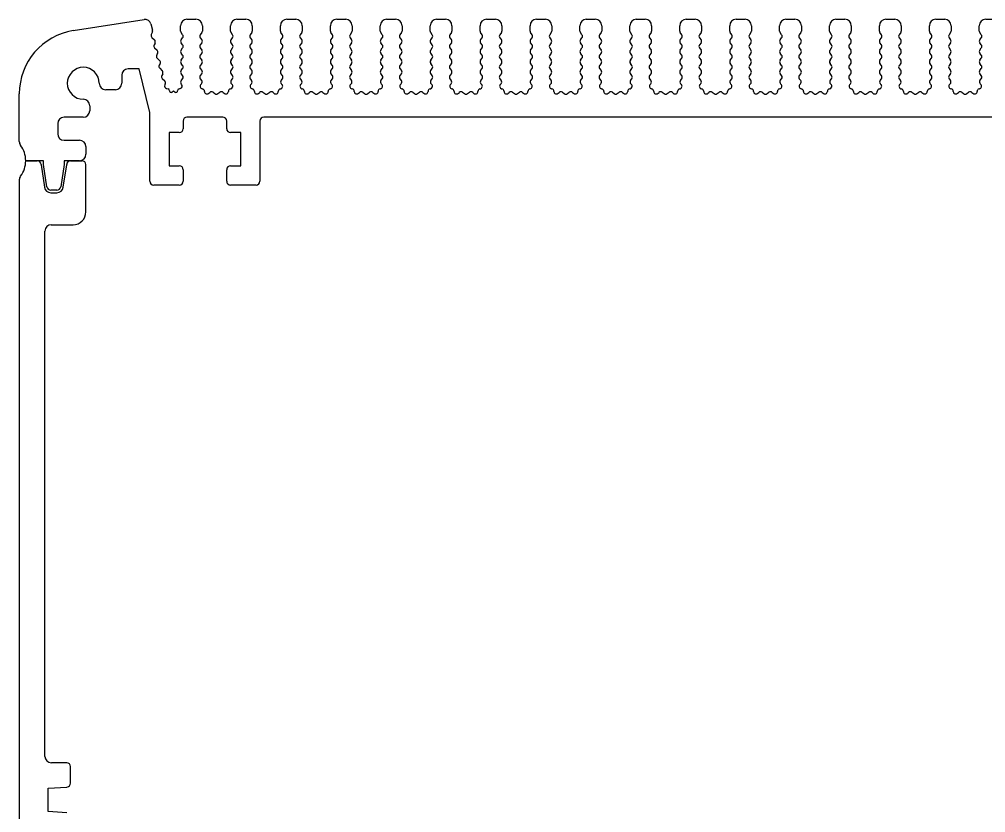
# Model space of a CAD drawing. Header units: inches. Extents: x 1053 to 1229, y 96 to 230.
# Drawn here: x 1065.4 to 1140.9, y 158.6 to 220.6 of the extents above; entities that cross this region are included whole.
import ezdxf

# ---------------------------------------------------------------- set-up
doc = ezdxf.new("R2010")
doc.units = ezdxf.units.IN
doc.header["$MEASUREMENT"] = 0
doc.layers.add('壳体层', color=7, linetype='Continuous', lineweight=30)

msp = doc.modelspace()

# ---------------------------------------------------------------- linework, layer by layer
at = {"layer": '壳体层', "lineweight": 25}
for p, q in [((1069.656, 219.723), (1075.18, 220.597)), ((1078.538, 220.604), (1079.238, 220.604)), ((1082.438, 220.604), (1083.138, 220.604)), ((1086.338, 220.604), (1087.038, 220.604)), ((1090.238, 220.604), (1090.938, 220.604)), ((1094.138, 220.604), (1094.838, 220.604)), ((1098.038, 220.604), (1098.738, 220.604)), ((1101.938, 220.604), (1102.638, 220.604)), ((1105.838, 220.604), (1106.538, 220.604)), ((1109.738, 220.604), (1110.438, 220.604)), ((1113.638, 220.604), (1114.338, 220.604)), ((1117.538, 220.604), (1118.238, 220.604)), ((1121.438, 220.604), (1122.138, 220.604)), ((1125.338, 220.604), (1126.038, 220.604)), ((1129.238, 220.604), (1129.938, 220.604)), ((1133.138, 220.604), (1133.838, 220.604)), ((1137.038, 220.604), (1137.738, 220.604)), ((1140.938, 220.604), (1141.638, 220.604)), ((1075.721, 220.24), (1075.844, 219.746)), ((1078.038, 219.684), (1078.038, 220.104)), ((1079.738, 220.104), (1079.738, 219.684)), ((1081.938, 219.684), (1081.938, 220.104)), ((1083.638, 220.104), (1083.638, 219.684)), ((1085.838, 219.684), (1085.838, 220.104)), ((1087.538, 220.104), (1087.538, 219.684)), ((1089.738, 219.684), (1089.738, 220.104)), ((1091.438, 220.104), (1091.438, 219.684)), ((1093.638, 219.684), (1093.638, 220.104)), ((1095.338, 220.104), (1095.338, 219.684)), ((1097.538, 219.684), (1097.538, 220.104)), ((1099.238, 220.104), (1099.238, 219.684)), ((1101.438, 219.684), (1101.438, 220.104)), ((1103.138, 220.104), (1103.138, 219.684)), ((1105.338, 219.684), (1105.338, 220.104)), ((1107.038, 220.104), (1107.038, 219.684)), ((1109.238, 219.684), (1109.238, 220.104)), ((1110.938, 220.104), (1110.938, 219.684)), ((1113.138, 219.684), (1113.138, 220.104)), ((1114.838, 220.104), (1114.838, 219.684)), ((1117.038, 219.684), (1117.038, 220.104)), ((1118.738, 220.104), (1118.738, 219.684)), ((1120.938, 219.684), (1120.938, 220.104)), ((1122.638, 220.104), (1122.638, 219.684)), ((1124.838, 219.684), (1124.838, 220.104)), ((1126.538, 220.104), (1126.538, 219.684)), ((1128.738, 219.684), (1128.738, 220.104)), ((1130.438, 220.104), (1130.438, 219.684)), ((1132.638, 219.684), (1132.638, 220.104)), ((1134.338, 220.104), (1134.338, 219.684)), ((1136.538, 219.684), (1136.538, 220.104)), ((1138.238, 220.104), (1138.238, 219.684)), ((1140.438, 219.684), (1140.438, 220.104)), ((1075.836, 219.624), (1075.75, 219.407)), ((1075.796, 219.191), (1076.004, 218.988)), ((1078.198, 219.404), (1078.078, 219.564)), ((1078.078, 219.004), (1078.198, 219.164)), ((1079.698, 219.564), (1079.578, 219.404)), ((1079.578, 219.164), (1079.698, 219.004)), ((1082.098, 219.404), (1081.978, 219.564)), ((1081.978, 219.004), (1082.098, 219.164)), ((1083.598, 219.564), (1083.478, 219.404)), ((1083.478, 219.164), (1083.598, 219.004)), ((1085.998, 219.404), (1085.878, 219.564)), ((1085.878, 219.004), (1085.998, 219.164)), ((1087.498, 219.564), (1087.378, 219.404)), ((1087.378, 219.164), (1087.498, 219.004)), ((1089.898, 219.404), (1089.778, 219.564)), ((1089.778, 219.004), (1089.898, 219.164)), ((1091.398, 219.564), (1091.278, 219.404)), ((1091.278, 219.164), (1091.398, 219.004)), ((1093.798, 219.404), (1093.678, 219.564)), ((1093.678, 219.004), (1093.798, 219.164)), ((1095.298, 219.564), (1095.178, 219.404)), ((1095.178, 219.164), (1095.298, 219.004)), ((1097.698, 219.404), (1097.578, 219.564)), ((1097.578, 219.004), (1097.698, 219.164)), ((1099.198, 219.564), (1099.078, 219.404)), ((1099.078, 219.164), (1099.198, 219.004)), ((1101.598, 219.404), (1101.478, 219.564)), ((1101.478, 219.004), (1101.598, 219.164)), ((1103.098, 219.564), (1102.978, 219.404)), ((1102.978, 219.164), (1103.098, 219.004)), ((1105.498, 219.404), (1105.378, 219.564)), ((1105.378, 219.004), (1105.498, 219.164)), ((1106.998, 219.564), (1106.878, 219.404)), ((1106.878, 219.164), (1106.998, 219.004)), ((1109.398, 219.404), (1109.278, 219.564)), ((1109.278, 219.004), (1109.398, 219.164)), ((1110.898, 219.564), (1110.778, 219.404)), ((1110.778, 219.164), (1110.898, 219.004)), ((1113.298, 219.404), (1113.178, 219.564)), ((1113.178, 219.004), (1113.298, 219.164)), ((1114.798, 219.564), (1114.678, 219.404)), ((1114.678, 219.164), (1114.798, 219.004)), ((1117.198, 219.404), (1117.078, 219.564)), ((1117.078, 219.004), (1117.198, 219.164)), ((1118.698, 219.564), (1118.578, 219.404)), ((1118.578, 219.164), (1118.698, 219.004)), ((1121.098, 219.404), (1120.978, 219.564)), ((1120.978, 219.004), (1121.098, 219.164)), ((1122.598, 219.564), (1122.478, 219.404)), ((1122.478, 219.164), (1122.598, 219.004)), ((1124.998, 219.404), (1124.878, 219.564)), ((1124.878, 219.004), (1124.998, 219.164)), ((1126.498, 219.564), (1126.378, 219.404)), ((1126.378, 219.164), (1126.498, 219.004)), ((1128.898, 219.404), (1128.778, 219.564)), ((1128.778, 219.004), (1128.898, 219.164)), ((1130.398, 219.564), (1130.278, 219.404)), ((1130.278, 219.164), (1130.398, 219.004)), ((1132.798, 219.404), (1132.678, 219.564)), ((1132.678, 219.004), (1132.798, 219.164)), ((1134.298, 219.564), (1134.178, 219.404)), ((1134.178, 219.164), (1134.298, 219.004)), ((1136.698, 219.404), (1136.578, 219.564)), ((1136.578, 219.004), (1136.698, 219.164)), ((1138.198, 219.564), (1138.078, 219.404)), ((1138.078, 219.164), (1138.198, 219.004)), ((1140.598, 219.404), (1140.478, 219.564)), ((1140.478, 219.004), (1140.598, 219.164)), ((1076.041, 218.752), (1075.97, 218.616)), ((1076.007, 218.38), (1076.203, 218.188)), ((1078.198, 218.604), (1078.078, 218.764)), ((1078.078, 218.204), (1078.198, 218.364)), ((1079.698, 218.764), (1079.578, 218.604)), ((1079.578, 218.364), (1079.698, 218.204)), ((1082.098, 218.604), (1081.978, 218.764)), ((1081.978, 218.204), (1082.098, 218.364)), ((1083.598, 218.764), (1083.478, 218.604)), ((1083.478, 218.364), (1083.598, 218.204)), ((1085.998, 218.604), (1085.878, 218.764)), ((1085.878, 218.204), (1085.998, 218.364)), ((1087.498, 218.764), (1087.378, 218.604)), ((1087.378, 218.364), (1087.498, 218.204)), ((1089.898, 218.604), (1089.778, 218.764)), ((1089.778, 218.204), (1089.898, 218.364)), ((1091.398, 218.764), (1091.278, 218.604)), ((1091.278, 218.364), (1091.398, 218.204)), ((1093.798, 218.604), (1093.678, 218.764)), ((1093.678, 218.204), (1093.798, 218.364)), ((1095.298, 218.764), (1095.178, 218.604)), ((1095.178, 218.364), (1095.298, 218.204)), ((1097.698, 218.604), (1097.578, 218.764)), ((1097.578, 218.204), (1097.698, 218.364)), ((1099.198, 218.764), (1099.078, 218.604)), ((1099.078, 218.364), (1099.198, 218.204)), ((1101.598, 218.604), (1101.478, 218.764)), ((1101.478, 218.204), (1101.598, 218.364)), ((1103.098, 218.764), (1102.978, 218.604)), ((1102.978, 218.364), (1103.098, 218.204)), ((1105.498, 218.604), (1105.378, 218.764)), ((1105.378, 218.204), (1105.498, 218.364)), ((1106.998, 218.764), (1106.878, 218.604)), ((1106.878, 218.364), (1106.998, 218.204)), ((1109.398, 218.604), (1109.278, 218.764)), ((1109.278, 218.204), (1109.398, 218.364)), ((1110.898, 218.764), (1110.778, 218.604)), ((1110.778, 218.364), (1110.898, 218.204)), ((1113.298, 218.604), (1113.178, 218.764)), ((1113.178, 218.204), (1113.298, 218.364)), ((1114.798, 218.764), (1114.678, 218.604)), ((1114.678, 218.364), (1114.798, 218.204)), ((1117.198, 218.604), (1117.078, 218.764)), ((1117.078, 218.204), (1117.198, 218.364)), ((1118.698, 218.764), (1118.578, 218.604)), ((1118.578, 218.364), (1118.698, 218.204)), ((1121.098, 218.604), (1120.978, 218.764)), ((1120.978, 218.204), (1121.098, 218.364)), ((1122.598, 218.764), (1122.478, 218.604)), ((1122.478, 218.364), (1122.598, 218.204)), ((1124.998, 218.604), (1124.878, 218.764)), ((1124.878, 218.204), (1124.998, 218.364)), ((1126.498, 218.764), (1126.378, 218.604)), ((1126.378, 218.364), (1126.498, 218.204)), ((1128.898, 218.604), (1128.778, 218.764)), ((1128.778, 218.204), (1128.898, 218.364)), ((1130.398, 218.764), (1130.278, 218.604)), ((1130.278, 218.364), (1130.398, 218.204)), ((1132.798, 218.604), (1132.678, 218.764)), ((1132.678, 218.204), (1132.798, 218.364)), ((1134.298, 218.764), (1134.178, 218.604)), ((1134.178, 218.364), (1134.298, 218.204)), ((1136.698, 218.604), (1136.578, 218.764)), ((1136.578, 218.204), (1136.698, 218.364)), ((1138.198, 218.764), (1138.078, 218.604)), ((1138.078, 218.364), (1138.198, 218.204)), ((1140.598, 218.604), (1140.478, 218.764)), ((1140.478, 218.204), (1140.598, 218.364)), ((1076.241, 217.952), (1076.169, 217.816)), ((1076.206, 217.58), (1076.403, 217.388)), ((1078.198, 217.804), (1078.078, 217.964)), ((1078.078, 217.404), (1078.198, 217.564)), ((1079.698, 217.964), (1079.578, 217.804)), ((1079.578, 217.564), (1079.698, 217.404)), ((1082.098, 217.804), (1081.978, 217.964)), ((1081.978, 217.404), (1082.098, 217.564)), ((1083.598, 217.964), (1083.478, 217.804)), ((1083.478, 217.564), (1083.598, 217.404)), ((1085.998, 217.804), (1085.878, 217.964)), ((1085.878, 217.404), (1085.998, 217.564)), ((1087.498, 217.964), (1087.378, 217.804)), ((1087.378, 217.564), (1087.498, 217.404)), ((1089.898, 217.804), (1089.778, 217.964)), ((1089.778, 217.404), (1089.898, 217.564)), ((1091.398, 217.964), (1091.278, 217.804)), ((1091.278, 217.564), (1091.398, 217.404)), ((1093.798, 217.804), (1093.678, 217.964)), ((1093.678, 217.404), (1093.798, 217.564)), ((1095.298, 217.964), (1095.178, 217.804)), ((1095.178, 217.564), (1095.298, 217.404)), ((1097.698, 217.804), (1097.578, 217.964)), ((1097.578, 217.404), (1097.698, 217.564)), ((1099.198, 217.964), (1099.078, 217.804)), ((1099.078, 217.564), (1099.198, 217.404)), ((1101.598, 217.804), (1101.478, 217.964)), ((1101.478, 217.404), (1101.598, 217.564)), ((1103.098, 217.964), (1102.978, 217.804)), ((1102.978, 217.564), (1103.098, 217.404)), ((1105.498, 217.804), (1105.378, 217.964)), ((1105.378, 217.404), (1105.498, 217.564)), ((1106.998, 217.964), (1106.878, 217.804)), ((1106.878, 217.564), (1106.998, 217.404)), ((1109.398, 217.804), (1109.278, 217.964)), ((1109.278, 217.404), (1109.398, 217.564)), ((1110.898, 217.964), (1110.778, 217.804)), ((1110.778, 217.564), (1110.898, 217.404)), ((1113.298, 217.804), (1113.178, 217.964)), ((1113.178, 217.404), (1113.298, 217.564)), ((1114.798, 217.964), (1114.678, 217.804)), ((1114.678, 217.564), (1114.798, 217.404)), ((1117.198, 217.804), (1117.078, 217.964)), ((1117.078, 217.404), (1117.198, 217.564)), ((1118.698, 217.964), (1118.578, 217.804)), ((1118.578, 217.564), (1118.698, 217.404)), ((1121.098, 217.804), (1120.978, 217.964)), ((1120.978, 217.404), (1121.098, 217.564)), ((1122.598, 217.964), (1122.478, 217.804)), ((1122.478, 217.564), (1122.598, 217.404)), ((1124.998, 217.804), (1124.878, 217.964)), ((1124.878, 217.404), (1124.998, 217.564)), ((1126.498, 217.964), (1126.378, 217.804)), ((1126.378, 217.564), (1126.498, 217.404)), ((1128.898, 217.804), (1128.778, 217.964)), ((1128.778, 217.404), (1128.898, 217.564)), ((1130.398, 217.964), (1130.278, 217.804)), ((1130.278, 217.564), (1130.398, 217.404)), ((1132.798, 217.804), (1132.678, 217.964)), ((1132.678, 217.404), (1132.798, 217.564)), ((1134.298, 217.964), (1134.178, 217.804)), ((1134.178, 217.564), (1134.298, 217.404)), ((1136.698, 217.804), (1136.578, 217.964)), ((1136.578, 217.404), (1136.698, 217.564)), ((1138.198, 217.964), (1138.078, 217.804)), ((1138.078, 217.564), (1138.198, 217.404)), ((1140.598, 217.804), (1140.478, 217.964)), ((1140.478, 217.404), (1140.598, 217.564)), ((1074.791, 216.729), (1073.941, 216.729)), ((1075.638, 213.329), (1074.791, 216.729)), ((1076.44, 217.152), (1076.369, 217.016)), ((1076.406, 216.78), (1076.602, 216.588)), ((1078.198, 217.004), (1078.078, 217.164)), ((1078.078, 216.604), (1078.198, 216.764)), ((1079.698, 217.164), (1079.578, 217.004)), ((1079.578, 216.764), (1079.698, 216.604)), ((1082.098, 217.004), (1081.978, 217.164)), ((1081.978, 216.604), (1082.098, 216.764)), ((1083.598, 217.164), (1083.478, 217.004)), ((1083.478, 216.764), (1083.598, 216.604)), ((1085.998, 217.004), (1085.878, 217.164)), ((1085.878, 216.604), (1085.998, 216.764)), ((1087.498, 217.164), (1087.378, 217.004)), ((1087.378, 216.764), (1087.498, 216.604)), ((1089.898, 217.004), (1089.778, 217.164)), ((1089.778, 216.604), (1089.898, 216.764)), ((1091.398, 217.164), (1091.278, 217.004)), ((1091.278, 216.764), (1091.398, 216.604)), ((1093.798, 217.004), (1093.678, 217.164)), ((1093.678, 216.604), (1093.798, 216.764)), ((1095.298, 217.164), (1095.178, 217.004)), ((1095.178, 216.764), (1095.298, 216.604)), ((1097.698, 217.004), (1097.578, 217.164)), ((1097.578, 216.604), (1097.698, 216.764)), ((1099.198, 217.164), (1099.078, 217.004)), ((1099.078, 216.764), (1099.198, 216.604)), ((1101.598, 217.004), (1101.478, 217.164)), ((1101.478, 216.604), (1101.598, 216.764)), ((1103.098, 217.164), (1102.978, 217.004)), ((1102.978, 216.764), (1103.098, 216.604)), ((1105.498, 217.004), (1105.378, 217.164)), ((1105.378, 216.604), (1105.498, 216.764)), ((1106.998, 217.164), (1106.878, 217.004)), ((1106.878, 216.764), (1106.998, 216.604)), ((1109.398, 217.004), (1109.278, 217.164)), ((1109.278, 216.604), (1109.398, 216.764)), ((1110.898, 217.164), (1110.778, 217.004)), ((1110.778, 216.764), (1110.898, 216.604)), ((1113.298, 217.004), (1113.178, 217.164)), ((1113.178, 216.604), (1113.298, 216.764)), ((1114.798, 217.164), (1114.678, 217.004)), ((1114.678, 216.764), (1114.798, 216.604)), ((1117.198, 217.004), (1117.078, 217.164)), ((1117.078, 216.604), (1117.198, 216.764)), ((1118.698, 217.164), (1118.578, 217.004)), ((1118.578, 216.764), (1118.698, 216.604)), ((1121.098, 217.004), (1120.978, 217.164)), ((1120.978, 216.604), (1121.098, 216.764)), ((1122.598, 217.164), (1122.478, 217.004)), ((1122.478, 216.764), (1122.598, 216.604)), ((1124.998, 217.004), (1124.878, 217.164)), ((1124.878, 216.604), (1124.998, 216.764)), ((1126.498, 217.164), (1126.378, 217.004)), ((1126.378, 216.764), (1126.498, 216.604)), ((1128.898, 217.004), (1128.778, 217.164)), ((1128.778, 216.604), (1128.898, 216.764)), ((1130.398, 217.164), (1130.278, 217.004)), ((1130.278, 216.764), (1130.398, 216.604)), ((1132.798, 217.004), (1132.678, 217.164)), ((1132.678, 216.604), (1132.798, 216.764)), ((1134.298, 217.164), (1134.178, 217.004)), ((1134.178, 216.764), (1134.298, 216.604)), ((1136.698, 217.004), (1136.578, 217.164)), ((1136.578, 216.604), (1136.698, 216.764)), ((1138.198, 217.164), (1138.078, 217.004)), ((1138.078, 216.764), (1138.198, 216.604)), ((1140.598, 217.004), (1140.478, 217.164)), ((1140.478, 216.604), (1140.598, 216.764)), ((1073.441, 216.229), (1073.441, 215.604)), ((1076.639, 216.352), (1076.568, 216.216)), ((1076.605, 215.98), (1076.802, 215.788)), ((1078.198, 216.204), (1078.078, 216.364)), ((1078.078, 215.804), (1078.198, 215.964)), ((1079.698, 216.364), (1079.578, 216.204)), ((1079.578, 215.964), (1079.684, 215.823)), ((1082.098, 216.204), (1081.978, 216.364)), ((1081.993, 215.823), (1082.098, 215.964)), ((1083.598, 216.364), (1083.478, 216.204)), ((1083.478, 215.964), (1083.584, 215.823)), ((1085.998, 216.204), (1085.878, 216.364)), ((1085.893, 215.823), (1085.998, 215.964)), ((1087.498, 216.364), (1087.378, 216.204)), ((1087.378, 215.964), (1087.484, 215.823)), ((1089.898, 216.204), (1089.778, 216.364)), ((1089.793, 215.823), (1089.898, 215.964)), ((1091.398, 216.364), (1091.278, 216.204)), ((1091.278, 215.964), (1091.384, 215.823)), ((1093.798, 216.204), (1093.678, 216.364)), ((1093.693, 215.823), (1093.798, 215.964)), ((1095.298, 216.364), (1095.178, 216.204)), ((1095.178, 215.964), (1095.284, 215.823)), ((1097.698, 216.204), (1097.578, 216.364)), ((1097.593, 215.823), (1097.698, 215.964)), ((1099.198, 216.364), (1099.078, 216.204)), ((1099.078, 215.964), (1099.184, 215.823)), ((1101.598, 216.204), (1101.478, 216.364)), ((1101.493, 215.823), (1101.598, 215.964)), ((1103.098, 216.364), (1102.978, 216.204)), ((1102.978, 215.964), (1103.084, 215.823)), ((1105.498, 216.204), (1105.378, 216.364)), ((1105.393, 215.823), (1105.498, 215.964)), ((1106.998, 216.364), (1106.878, 216.204)), ((1106.878, 215.964), (1106.984, 215.823)), ((1109.398, 216.204), (1109.278, 216.364)), ((1109.293, 215.823), (1109.398, 215.964)), ((1110.898, 216.364), (1110.778, 216.204)), ((1110.778, 215.964), (1110.884, 215.823)), ((1113.298, 216.204), (1113.178, 216.364)), ((1113.193, 215.823), (1113.298, 215.964)), ((1114.798, 216.364), (1114.678, 216.204)), ((1114.678, 215.964), (1114.784, 215.823)), ((1117.198, 216.204), (1117.078, 216.364)), ((1117.093, 215.823), (1117.198, 215.964)), ((1118.698, 216.364), (1118.578, 216.204)), ((1118.578, 215.964), (1118.684, 215.823)), ((1121.098, 216.204), (1120.978, 216.364)), ((1120.993, 215.823), (1121.098, 215.964)), ((1122.598, 216.364), (1122.478, 216.204)), ((1122.478, 215.964), (1122.584, 215.823)), ((1124.998, 216.204), (1124.878, 216.364)), ((1124.893, 215.823), (1124.998, 215.964)), ((1126.498, 216.364), (1126.378, 216.204)), ((1126.378, 215.964), (1126.484, 215.823)), ((1128.898, 216.204), (1128.778, 216.364)), ((1128.793, 215.823), (1128.898, 215.964)), ((1130.398, 216.364), (1130.278, 216.204)), ((1130.278, 215.964), (1130.384, 215.823)), ((1132.798, 216.204), (1132.678, 216.364)), ((1132.693, 215.823), (1132.798, 215.964)), ((1134.298, 216.364), (1134.178, 216.204)), ((1134.178, 215.964), (1134.284, 215.823)), ((1136.698, 216.204), (1136.578, 216.364)), ((1136.593, 215.823), (1136.698, 215.964)), ((1138.198, 216.364), (1138.078, 216.204)), ((1138.078, 215.964), (1138.184, 215.823)), ((1140.598, 216.204), (1140.478, 216.364)), ((1140.493, 215.823), (1140.598, 215.964)), ((1076.839, 215.552), (1076.805, 215.478)), ((1076.94, 215.201), (1077.056, 215.173)), ((1077.919, 215.176), (1078.01, 215.197)), ((1078.121, 215.516), (1078.078, 215.564)), ((1079.665, 215.561), (1079.62, 215.517)), ((1079.719, 215.18), (1079.749, 215.173)), ((1081.928, 215.173), (1081.958, 215.18)), ((1082.056, 215.517), (1082.012, 215.561)), ((1083.565, 215.561), (1083.52, 215.517)), ((1083.619, 215.18), (1083.649, 215.173)), ((1085.828, 215.173), (1085.858, 215.18)), ((1085.956, 215.517), (1085.912, 215.561)), ((1087.465, 215.561), (1087.42, 215.517)), ((1087.519, 215.18), (1087.549, 215.173)), ((1089.728, 215.173), (1089.758, 215.18)), ((1089.856, 215.517), (1089.812, 215.561)), ((1091.365, 215.561), (1091.32, 215.517)), ((1091.419, 215.18), (1091.449, 215.173)), ((1093.628, 215.173), (1093.658, 215.18)), ((1093.756, 215.517), (1093.712, 215.561)), ((1095.265, 215.561), (1095.22, 215.517)), ((1095.319, 215.18), (1095.349, 215.173)), ((1097.528, 215.173), (1097.558, 215.18)), ((1097.656, 215.517), (1097.612, 215.561)), ((1099.165, 215.561), (1099.12, 215.517)), ((1099.219, 215.18), (1099.249, 215.173)), ((1101.428, 215.173), (1101.458, 215.18)), ((1101.556, 215.517), (1101.512, 215.561)), ((1103.065, 215.561), (1103.02, 215.517)), ((1103.119, 215.18), (1103.149, 215.173)), ((1105.328, 215.173), (1105.358, 215.18)), ((1105.456, 215.517), (1105.412, 215.561)), ((1106.965, 215.561), (1106.92, 215.517)), ((1107.019, 215.18), (1107.049, 215.173)), ((1109.228, 215.173), (1109.258, 215.18)), ((1109.356, 215.517), (1109.312, 215.561)), ((1110.865, 215.561), (1110.82, 215.517)), ((1110.919, 215.18), (1110.949, 215.173)), ((1113.128, 215.173), (1113.158, 215.18)), ((1113.256, 215.517), (1113.212, 215.561)), ((1114.765, 215.561), (1114.72, 215.517)), ((1114.819, 215.18), (1114.849, 215.173)), ((1117.028, 215.173), (1117.058, 215.18)), ((1117.156, 215.517), (1117.112, 215.561)), ((1118.665, 215.561), (1118.62, 215.517)), ((1118.719, 215.18), (1118.749, 215.173)), ((1120.928, 215.173), (1120.958, 215.18)), ((1121.056, 215.517), (1121.012, 215.561)), ((1122.565, 215.561), (1122.52, 215.517)), ((1122.619, 215.18), (1122.649, 215.173)), ((1124.828, 215.173), (1124.858, 215.18)), ((1124.956, 215.517), (1124.912, 215.561)), ((1126.465, 215.561), (1126.42, 215.517)), ((1126.519, 215.18), (1126.549, 215.173)), ((1128.728, 215.173), (1128.758, 215.18)), ((1128.856, 215.517), (1128.812, 215.561)), ((1130.365, 215.561), (1130.32, 215.517)), ((1130.419, 215.18), (1130.449, 215.173)), ((1132.628, 215.173), (1132.658, 215.18)), ((1132.756, 215.517), (1132.712, 215.561)), ((1134.265, 215.561), (1134.22, 215.517)), ((1134.319, 215.18), (1134.349, 215.173)), ((1136.528, 215.173), (1136.558, 215.18)), ((1136.656, 215.517), (1136.612, 215.561)), ((1138.165, 215.561), (1138.12, 215.517)), ((1138.219, 215.18), (1138.249, 215.173)), ((1140.428, 215.173), (1140.458, 215.18)), ((1140.556, 215.517), (1140.512, 215.561)), ((1065.438, 211.054), (1065.438, 214.784)), ((1072.941, 215.104), (1072.188, 215.104)), ((1077.17, 215.018), (1077.17, 215.013)), ((1077.361, 214.909), (1077.488, 215.004)), ((1077.488, 215.004), (1077.613, 214.912)), ((1077.804, 215.017), (1077.804, 215.02)), ((1080.242, 214.823), (1080.316, 214.891)), ((1080.571, 214.904), (1080.718, 214.794)), ((1080.958, 214.794), (1081.105, 214.904)), ((1081.361, 214.891), (1081.435, 214.823)), ((1084.142, 214.823), (1084.216, 214.891)), ((1084.471, 214.904), (1084.618, 214.794)), ((1084.858, 214.794), (1085.005, 214.904)), ((1085.261, 214.891), (1085.335, 214.823)), ((1088.042, 214.823), (1088.116, 214.891)), ((1088.371, 214.904), (1088.518, 214.794)), ((1088.758, 214.794), (1088.905, 214.904)), ((1089.161, 214.891), (1089.235, 214.823)), ((1091.942, 214.823), (1092.016, 214.891)), ((1092.271, 214.904), (1092.418, 214.794)), ((1092.658, 214.794), (1092.805, 214.904)), ((1093.061, 214.891), (1093.135, 214.823)), ((1095.842, 214.823), (1095.916, 214.891)), ((1096.171, 214.904), (1096.318, 214.794)), ((1096.558, 214.794), (1096.705, 214.904)), ((1096.961, 214.891), (1097.035, 214.823)), ((1099.742, 214.823), (1099.816, 214.891)), ((1100.071, 214.904), (1100.218, 214.794)), ((1100.458, 214.794), (1100.605, 214.904)), ((1100.861, 214.891), (1100.935, 214.823)), ((1103.642, 214.823), (1103.716, 214.891)), ((1103.971, 214.904), (1104.118, 214.794)), ((1104.358, 214.794), (1104.505, 214.904)), ((1104.761, 214.891), (1104.835, 214.823)), ((1107.542, 214.823), (1107.616, 214.891)), ((1107.871, 214.904), (1108.018, 214.794)), ((1108.258, 214.794), (1108.405, 214.904)), ((1108.661, 214.891), (1108.735, 214.823)), ((1111.442, 214.823), (1111.516, 214.891)), ((1111.771, 214.904), (1111.918, 214.794)), ((1112.158, 214.794), (1112.305, 214.904)), ((1112.561, 214.891), (1112.635, 214.823)), ((1115.342, 214.823), (1115.416, 214.891)), ((1115.671, 214.904), (1115.818, 214.794)), ((1116.058, 214.794), (1116.205, 214.904)), ((1116.461, 214.891), (1116.535, 214.823)), ((1119.242, 214.823), (1119.316, 214.891)), ((1119.571, 214.904), (1119.718, 214.794)), ((1119.958, 214.794), (1120.105, 214.904)), ((1120.361, 214.891), (1120.435, 214.823)), ((1123.142, 214.823), (1123.216, 214.891)), ((1123.471, 214.904), (1123.618, 214.794)), ((1123.858, 214.794), (1124.005, 214.904)), ((1124.261, 214.891), (1124.335, 214.823)), ((1127.042, 214.823), (1127.116, 214.891)), ((1127.371, 214.904), (1127.518, 214.794)), ((1127.758, 214.794), (1127.905, 214.904)), ((1128.161, 214.891), (1128.235, 214.823)), ((1130.942, 214.823), (1131.016, 214.891)), ((1131.271, 214.904), (1131.418, 214.794)), ((1131.658, 214.794), (1131.805, 214.904)), ((1132.061, 214.891), (1132.135, 214.823)), ((1134.842, 214.823), (1134.916, 214.891)), ((1135.171, 214.904), (1135.318, 214.794)), ((1135.558, 214.794), (1135.705, 214.904)), ((1135.961, 214.891), (1136.035, 214.823)), ((1138.742, 214.823), (1138.816, 214.891)), ((1139.071, 214.904), (1139.218, 214.794)), ((1139.458, 214.794), (1139.605, 214.904)), ((1139.861, 214.891), (1139.935, 214.823)), ((1070.938, 213.854), (1070.938, 213.454)), ((1070.438, 212.954), (1068.938, 212.954)), ((1075.638, 207.954), (1075.638, 213.329)), ((1081.338, 212.954), (1078.538, 212.954)), ((1186.338, 212.954), (1084.538, 212.954)), ((1068.438, 212.454), (1068.438, 211.654)), ((1078.238, 212.654), (1078.238, 212.054)), ((1081.638, 212.054), (1081.638, 212.654)), ((1084.238, 212.654), (1084.238, 207.954)), ((1077.938, 211.754), (1077.138, 211.754)), ((1077.138, 211.754), (1077.138, 209.154)), ((1082.738, 211.754), (1081.938, 211.754)), ((1082.738, 209.154), (1082.738, 211.754)), ((1068.938, 211.154), (1070.138, 211.154)), ((1070.638, 210.654), (1070.638, 210.054)), ((1067.338, 209.554), (1065.938, 209.554)), ((1065.938, 209.554), (1066.838, 209.554)), ((1067.138, 209.254), (1067.138, 209.239)), ((1067.138, 209.239), (1067.402, 207.48)), ((1067.338, 209.254), (1067.338, 209.554)), ((1067.6, 207.509), (1067.338, 209.254)), ((1068.938, 209.254), (1068.677, 207.509)), ((1068.875, 207.48), (1069.138, 209.239)), ((1070.138, 209.554), (1068.938, 209.554)), ((1068.938, 209.554), (1068.938, 209.254)), ((1069.138, 209.239), (1069.138, 209.254)), ((1069.438, 209.554), (1070.338, 209.554)), ((1070.638, 205.554), (1070.638, 209.254)), ((1077.138, 209.154), (1077.938, 209.154)), ((1081.938, 209.154), (1082.738, 209.154)), ((1078.238, 208.854), (1078.238, 207.954)), ((1081.638, 207.954), (1081.638, 208.854)), ((1065.438, 208.054), (1065.438, 153.104)), ((1077.938, 207.654), (1075.938, 207.654)), ((1083.938, 207.654), (1081.938, 207.654)), ((1068.38, 207.254), (1067.897, 207.254)), ((1067.897, 207.054), (1068.38, 207.054)), ((1067.44, 163.004), (1067.438, 204.054)), ((1067.938, 204.554), (1069.638, 204.554)), ((1069.138, 162.504), (1067.94, 162.504)), ((1069.438, 160.906), (1069.438, 162.204)), ((1067.688, 160.504), (1069.159, 160.607)), ((1067.688, 158.704), (1067.688, 160.504)), ((1069.159, 158.601), (1067.688, 158.704))]:
    msp.add_line(p, q, dxfattribs=at)
for centre, radius, start, end in [((1075.255, 220.123), 0.48, 14, 99), ((1078.538, 220.104), 0.5, 90, 180), ((1079.238, 220.104), 0.5, 360, 90), ((1082.438, 220.104), 0.5, 90, 180), ((1083.138, 220.104), 0.5, 360, 90), ((1086.338, 220.104), 0.5, 90, 180), ((1087.038, 220.104), 0.5, 0, 90), ((1090.238, 220.104), 0.5, 90, 180), ((1090.938, 220.104), 0.5, 0, 90), ((1094.138, 220.104), 0.5, 90, 180), ((1094.838, 220.104), 0.5, 360, 90), ((1098.038, 220.104), 0.5, 90, 180), ((1098.738, 220.104), 0.5, 360, 90), ((1101.938, 220.104), 0.5, 90, 180), ((1102.638, 220.104), 0.5, 360, 90), ((1105.838, 220.104), 0.5, 90, 180), ((1106.538, 220.104), 0.5, 360, 90), ((1109.738, 220.104), 0.5, 90, 180), ((1110.438, 220.104), 0.5, 360, 90), ((1113.638, 220.104), 0.5, 90, 180), ((1114.338, 220.104), 0.5, 360, 90), ((1117.538, 220.104), 0.5, 90, 180), ((1118.238, 220.104), 0.5, 360, 90), ((1121.438, 220.104), 0.5, 90, 180), ((1122.138, 220.104), 0.5, 360, 90), ((1125.338, 220.104), 0.5, 90, 180), ((1126.038, 220.104), 0.5, 360, 90), ((1129.238, 220.104), 0.5, 90, 180), ((1129.938, 220.104), 0.5, 360, 90), ((1133.138, 220.104), 0.5, 90, 180), ((1133.838, 220.104), 0.5, 0, 90), ((1137.038, 220.104), 0.5, 90, 180), ((1137.738, 220.104), 0.5, 360, 90), ((1140.938, 220.104), 0.5, 90, 180), ((1070.438, 214.784), 5, 99, 180), ((1075.65, 219.698), 0.2, 338.45562, 14), ((1075.936, 219.334), 0.2, 158.45562, 225.63145), ((1075.864, 218.845), 0.2, 332.362, 45.63145), ((1078.238, 219.684), 0.2, 180, 216.8699), ((1078.238, 218.884), 0.2, 143.1301, 216.8699), ((1078.038, 219.284), 0.2, 323.1301, 36.8699), ((1079.738, 219.284), 0.2, 143.1301, 216.8699), ((1079.538, 219.684), 0.2, 323.1301, 0), ((1079.538, 218.884), 0.2, 323.1301, 36.8699), ((1082.138, 219.684), 0.2, 180, 216.8699), ((1082.138, 218.884), 0.2, 143.1301, 216.8699), ((1081.938, 219.284), 0.2, 323.1301, 36.8699), ((1083.638, 219.284), 0.2, 143.1301, 216.8699), ((1083.438, 219.684), 0.2, 323.1301, 360), ((1083.438, 218.884), 0.2, 323.1301, 36.8699), ((1086.038, 219.684), 0.2, 180, 216.8699), ((1086.038, 218.884), 0.2, 143.1301, 216.8699), ((1085.838, 219.284), 0.2, 323.1301, 36.8699), ((1087.538, 219.284), 0.2, 143.1301, 216.8699), ((1087.338, 219.684), 0.2, 323.1301, 0), ((1087.338, 218.884), 0.2, 323.1301, 36.8699), ((1089.938, 219.684), 0.2, 180, 216.8699), ((1089.938, 218.884), 0.2, 143.1301, 216.8699), ((1089.738, 219.284), 0.2, 323.1301, 36.8699), ((1091.438, 219.284), 0.2, 143.1301, 216.8699), ((1091.238, 219.684), 0.2, 323.1301, 360), ((1091.238, 218.884), 0.2, 323.1301, 36.8699), ((1093.838, 219.684), 0.2, 180, 216.8699), ((1093.838, 218.884), 0.2, 143.1301, 216.8699), ((1093.638, 219.284), 0.2, 323.1301, 36.8699), ((1095.338, 219.284), 0.2, 143.1301, 216.8699), ((1095.138, 219.684), 0.2, 323.1301, 0), ((1095.138, 218.884), 0.2, 323.1301, 36.8699), ((1097.738, 219.684), 0.2, 180, 216.8699), ((1097.738, 218.884), 0.2, 143.1301, 216.8699), ((1097.538, 219.284), 0.2, 323.1301, 36.8699), ((1099.238, 219.284), 0.2, 143.1301, 216.8699), ((1099.038, 219.684), 0.2, 323.1301, 0), ((1099.038, 218.884), 0.2, 323.1301, 36.8699), ((1101.638, 219.684), 0.2, 180, 216.8699), ((1101.638, 218.884), 0.2, 143.1301, 216.8699), ((1101.438, 219.284), 0.2, 323.1301, 36.8699), ((1103.138, 219.284), 0.2, 143.1301, 216.8699), ((1102.938, 219.684), 0.2, 323.1301, 0), ((1102.938, 218.884), 0.2, 323.1301, 36.8699), ((1105.538, 219.684), 0.2, 180, 216.8699), ((1105.538, 218.884), 0.2, 143.1301, 216.8699), ((1105.338, 219.284), 0.2, 323.1301, 36.8699), ((1107.038, 219.284), 0.2, 143.1301, 216.8699), ((1106.838, 219.684), 0.2, 323.1301, 0), ((1106.838, 218.884), 0.2, 323.1301, 36.8699), ((1109.438, 219.684), 0.2, 180, 216.8699), ((1109.438, 218.884), 0.2, 143.1301, 216.8699), ((1109.238, 219.284), 0.2, 323.1301, 36.8699), ((1110.938, 219.284), 0.2, 143.1301, 216.8699), ((1110.738, 219.684), 0.2, 323.1301, 0), ((1110.738, 218.884), 0.2, 323.1301, 36.8699), ((1113.338, 219.684), 0.2, 180, 216.8699), ((1113.338, 218.884), 0.2, 143.1301, 216.8699), ((1113.138, 219.284), 0.2, 323.1301, 36.8699), ((1114.838, 219.284), 0.2, 143.1301, 216.8699), ((1114.638, 219.684), 0.2, 323.1301, 0), ((1114.638, 218.884), 0.2, 323.1301, 36.8699), ((1117.238, 219.684), 0.2, 180, 216.8699), ((1117.238, 218.884), 0.2, 143.1301, 216.8699), ((1117.038, 219.284), 0.2, 323.1301, 36.8699), ((1118.738, 219.284), 0.2, 143.1301, 216.8699), ((1118.538, 219.684), 0.2, 323.1301, 0), ((1118.538, 218.884), 0.2, 323.1301, 36.8699), ((1121.138, 219.684), 0.2, 180, 216.8699), ((1121.138, 218.884), 0.2, 143.1301, 216.8699), ((1120.938, 219.284), 0.2, 323.1301, 36.8699), ((1122.638, 219.284), 0.2, 143.1301, 216.8699), ((1122.438, 219.684), 0.2, 323.1301, 0), ((1122.438, 218.884), 0.2, 323.1301, 36.8699), ((1125.038, 219.684), 0.2, 180, 216.8699), ((1125.038, 218.884), 0.2, 143.1301, 216.8699), ((1124.838, 219.284), 0.2, 323.1301, 36.8699), ((1126.538, 219.284), 0.2, 143.1301, 216.8699), ((1126.338, 219.684), 0.2, 323.1301, 360), ((1126.338, 218.884), 0.2, 323.1301, 36.8699), ((1128.938, 219.684), 0.2, 180, 216.8699), ((1128.938, 218.884), 0.2, 143.1301, 216.8699), ((1128.738, 219.284), 0.2, 323.1301, 36.8699), ((1130.438, 219.284), 0.2, 143.1301, 216.8699), ((1130.238, 219.684), 0.2, 323.1301, 0), ((1130.238, 218.884), 0.2, 323.1301, 36.8699), ((1132.838, 219.684), 0.2, 180, 216.8699), ((1132.838, 218.884), 0.2, 143.1301, 216.8699), ((1132.638, 219.284), 0.2, 323.1301, 36.8699), ((1134.338, 219.284), 0.2, 143.1301, 216.8699), ((1134.138, 219.684), 0.2, 323.1301, 0), ((1134.138, 218.884), 0.2, 323.1301, 36.8699), ((1136.738, 219.684), 0.2, 180, 216.8699), ((1136.738, 218.884), 0.2, 143.1301, 216.8699), ((1136.538, 219.284), 0.2, 323.1301, 36.8699), ((1138.238, 219.284), 0.2, 143.1301, 216.8699), ((1138.038, 219.684), 0.2, 323.1301, 0), ((1138.038, 218.884), 0.2, 323.1301, 36.8699), ((1140.638, 219.684), 0.2, 180, 216.8699), ((1140.638, 218.884), 0.2, 143.1301, 216.8699), ((1140.438, 219.284), 0.2, 323.1301, 36.8699), ((1076.147, 218.523), 0.2, 152.362, 225.63145), ((1078.238, 218.084), 0.2, 143.1301, 216.8699), ((1078.038, 218.484), 0.2, 323.1301, 36.8699), ((1079.738, 218.484), 0.2, 143.1301, 216.8699), ((1079.538, 218.084), 0.2, 323.1301, 36.8699), ((1082.138, 218.084), 0.2, 143.1301, 216.8699), ((1081.938, 218.484), 0.2, 323.1301, 36.8699), ((1083.638, 218.484), 0.2, 143.1301, 216.8699), ((1083.438, 218.084), 0.2, 323.1301, 36.8699), ((1086.038, 218.084), 0.2, 143.1301, 216.8699), ((1085.838, 218.484), 0.2, 323.1301, 36.8699), ((1087.538, 218.484), 0.2, 143.1301, 216.8699), ((1087.338, 218.084), 0.2, 323.1301, 36.8699), ((1089.938, 218.084), 0.2, 143.1301, 216.8699), ((1089.738, 218.484), 0.2, 323.1301, 36.8699), ((1091.438, 218.484), 0.2, 143.1301, 216.8699), ((1091.238, 218.084), 0.2, 323.1301, 36.8699), ((1093.838, 218.084), 0.2, 143.1301, 216.8699), ((1093.638, 218.484), 0.2, 323.1301, 36.8699), ((1095.338, 218.484), 0.2, 143.1301, 216.8699), ((1095.138, 218.084), 0.2, 323.1301, 36.8699), ((1097.738, 218.084), 0.2, 143.1301, 216.8699), ((1097.538, 218.484), 0.2, 323.1301, 36.8699), ((1099.238, 218.484), 0.2, 143.1301, 216.8699), ((1099.038, 218.084), 0.2, 323.1301, 36.8699), ((1101.638, 218.084), 0.2, 143.1301, 216.8699), ((1101.438, 218.484), 0.2, 323.1301, 36.8699), ((1103.138, 218.484), 0.2, 143.1301, 216.8699), ((1102.938, 218.084), 0.2, 323.1301, 36.8699), ((1105.538, 218.084), 0.2, 143.1301, 216.8699), ((1105.338, 218.484), 0.2, 323.1301, 36.8699), ((1107.038, 218.484), 0.2, 143.1301, 216.8699), ((1106.838, 218.084), 0.2, 323.1301, 36.8699), ((1109.438, 218.084), 0.2, 143.1301, 216.8699), ((1109.238, 218.484), 0.2, 323.1301, 36.8699), ((1110.938, 218.484), 0.2, 143.1301, 216.8699), ((1110.738, 218.084), 0.2, 323.1301, 36.8699), ((1113.338, 218.084), 0.2, 143.1301, 216.8699), ((1113.138, 218.484), 0.2, 323.1301, 36.8699), ((1114.838, 218.484), 0.2, 143.1301, 216.8699), ((1114.638, 218.084), 0.2, 323.1301, 36.8699), ((1117.238, 218.084), 0.2, 143.1301, 216.8699), ((1117.038, 218.484), 0.2, 323.1301, 36.8699), ((1118.738, 218.484), 0.2, 143.1301, 216.8699), ((1118.538, 218.084), 0.2, 323.1301, 36.8699), ((1121.138, 218.084), 0.2, 143.1301, 216.8699), ((1120.938, 218.484), 0.2, 323.1301, 36.8699), ((1122.638, 218.484), 0.2, 143.1301, 216.8699), ((1122.438, 218.084), 0.2, 323.1301, 36.8699), ((1125.038, 218.084), 0.2, 143.1301, 216.8699), ((1124.838, 218.484), 0.2, 323.1301, 36.8699), ((1126.538, 218.484), 0.2, 143.1301, 216.8699), ((1126.338, 218.084), 0.2, 323.1301, 36.8699), ((1128.938, 218.084), 0.2, 143.1301, 216.8699), ((1128.738, 218.484), 0.2, 323.1301, 36.8699), ((1130.438, 218.484), 0.2, 143.1301, 216.8699), ((1130.238, 218.084), 0.2, 323.1301, 36.8699), ((1132.838, 218.084), 0.2, 143.1301, 216.8699), ((1132.638, 218.484), 0.2, 323.1301, 36.8699), ((1134.338, 218.484), 0.2, 143.1301, 216.8699), ((1134.138, 218.084), 0.2, 323.1301, 36.8699), ((1136.738, 218.084), 0.2, 143.1301, 216.8699), ((1136.538, 218.484), 0.2, 323.1301, 36.8699), ((1138.238, 218.484), 0.2, 143.1301, 216.8699), ((1138.038, 218.084), 0.2, 323.1301, 36.8699), ((1140.638, 218.084), 0.2, 143.1301, 216.8699), ((1140.438, 218.484), 0.2, 323.1301, 36.8699), ((1076.346, 217.723), 0.2, 152.362, 225.63145), ((1076.063, 218.045), 0.2, 332.362, 45.63145), ((1078.038, 217.684), 0.2, 323.1301, 36.8699), ((1079.738, 217.684), 0.2, 143.1301, 216.8699), ((1081.938, 217.684), 0.2, 323.1301, 36.8699), ((1083.638, 217.684), 0.2, 143.1301, 216.8699), ((1085.838, 217.684), 0.2, 323.1301, 36.8699), ((1087.538, 217.684), 0.2, 143.1301, 216.8699), ((1089.738, 217.684), 0.2, 323.1301, 36.8699), ((1091.438, 217.684), 0.2, 143.1301, 216.8699), ((1093.638, 217.684), 0.2, 323.1301, 36.8699), ((1095.338, 217.684), 0.2, 143.1301, 216.8699), ((1097.538, 217.684), 0.2, 323.1301, 36.8699), ((1099.238, 217.684), 0.2, 143.1301, 216.8699), ((1101.438, 217.684), 0.2, 323.1301, 36.8699), ((1103.138, 217.684), 0.2, 143.1301, 216.8699), ((1105.338, 217.684), 0.2, 323.1301, 36.8699), ((1107.038, 217.684), 0.2, 143.1301, 216.8699), ((1109.238, 217.684), 0.2, 323.1301, 36.8699), ((1110.938, 217.684), 0.2, 143.1301, 216.8699), ((1113.138, 217.684), 0.2, 323.1301, 36.8699), ((1114.838, 217.684), 0.2, 143.1301, 216.8699), ((1117.038, 217.684), 0.2, 323.1301, 36.8699), ((1118.738, 217.684), 0.2, 143.1301, 216.8699), ((1120.938, 217.684), 0.2, 323.1301, 36.8699), ((1122.638, 217.684), 0.2, 143.1301, 216.8699), ((1124.838, 217.684), 0.2, 323.1301, 36.8699), ((1126.538, 217.684), 0.2, 143.1301, 216.8699), ((1128.738, 217.684), 0.2, 323.1301, 36.8699), ((1130.438, 217.684), 0.2, 143.1301, 216.8699), ((1132.638, 217.684), 0.2, 323.1301, 36.8699), ((1134.338, 217.684), 0.2, 143.1301, 216.8699), ((1136.538, 217.684), 0.2, 323.1301, 36.8699), ((1138.238, 217.684), 0.2, 143.1301, 216.8699), ((1140.438, 217.684), 0.2, 323.1301, 36.8699), ((1070.438, 215.604), 1.25, 360, 270), ((1073.941, 216.229), 0.5, 90, 180), ((1076.546, 216.923), 0.2, 152.362, 225.63145), ((1076.263, 217.245), 0.2, 332.362, 45.63145), ((1078.238, 217.284), 0.2, 143.1301, 216.8699), ((1078.038, 216.884), 0.2, 323.1301, 36.8699), ((1079.738, 216.884), 0.2, 143.1301, 216.8699), ((1079.538, 217.284), 0.2, 323.1301, 36.8699), ((1082.138, 217.284), 0.2, 143.1301, 216.8699), ((1081.938, 216.884), 0.2, 323.1301, 36.8699), ((1083.638, 216.884), 0.2, 143.1301, 216.8699), ((1083.438, 217.284), 0.2, 323.1301, 36.8699), ((1086.038, 217.284), 0.2, 143.1301, 216.8699), ((1085.838, 216.884), 0.2, 323.1301, 36.8699), ((1087.538, 216.884), 0.2, 143.1301, 216.8699), ((1087.338, 217.284), 0.2, 323.1301, 36.8699), ((1089.938, 217.284), 0.2, 143.1301, 216.8699), ((1089.738, 216.884), 0.2, 323.1301, 36.8699), ((1091.438, 216.884), 0.2, 143.1301, 216.8699), ((1091.238, 217.284), 0.2, 323.1301, 36.8699), ((1093.838, 217.284), 0.2, 143.1301, 216.8699), ((1093.638, 216.884), 0.2, 323.1301, 36.8699), ((1095.338, 216.884), 0.2, 143.1301, 216.8699), ((1095.138, 217.284), 0.2, 323.1301, 36.8699), ((1097.738, 217.284), 0.2, 143.1301, 216.8699), ((1097.538, 216.884), 0.2, 323.1301, 36.8699), ((1099.238, 216.884), 0.2, 143.1301, 216.8699), ((1099.038, 217.284), 0.2, 323.1301, 36.8699), ((1101.638, 217.284), 0.2, 143.1301, 216.8699), ((1101.438, 216.884), 0.2, 323.1301, 36.8699), ((1103.138, 216.884), 0.2, 143.1301, 216.8699), ((1102.938, 217.284), 0.2, 323.1301, 36.8699), ((1105.538, 217.284), 0.2, 143.1301, 216.8699), ((1105.338, 216.884), 0.2, 323.1301, 36.8699), ((1107.038, 216.884), 0.2, 143.1301, 216.8699), ((1106.838, 217.284), 0.2, 323.1301, 36.8699), ((1109.438, 217.284), 0.2, 143.1301, 216.8699), ((1109.238, 216.884), 0.2, 323.1301, 36.8699), ((1110.938, 216.884), 0.2, 143.1301, 216.8699), ((1110.738, 217.284), 0.2, 323.1301, 36.8699), ((1113.338, 217.284), 0.2, 143.1301, 216.8699), ((1113.138, 216.884), 0.2, 323.1301, 36.8699), ((1114.838, 216.884), 0.2, 143.1301, 216.8699), ((1114.638, 217.284), 0.2, 323.1301, 36.8699), ((1117.238, 217.284), 0.2, 143.1301, 216.8699), ((1117.038, 216.884), 0.2, 323.1301, 36.8699), ((1118.738, 216.884), 0.2, 143.1301, 216.8699), ((1118.538, 217.284), 0.2, 323.1301, 36.8699), ((1121.138, 217.284), 0.2, 143.1301, 216.8699), ((1120.938, 216.884), 0.2, 323.1301, 36.8699), ((1122.638, 216.884), 0.2, 143.1301, 216.8699), ((1122.438, 217.284), 0.2, 323.1301, 36.8699), ((1125.038, 217.284), 0.2, 143.1301, 216.8699), ((1124.838, 216.884), 0.2, 323.1301, 36.8699), ((1126.538, 216.884), 0.2, 143.1301, 216.8699), ((1126.338, 217.284), 0.2, 323.1301, 36.8699), ((1128.938, 217.284), 0.2, 143.1301, 216.8699), ((1128.738, 216.884), 0.2, 323.1301, 36.8699), ((1130.438, 216.884), 0.2, 143.1301, 216.8699), ((1130.238, 217.284), 0.2, 323.1301, 36.8699), ((1132.838, 217.284), 0.2, 143.1301, 216.8699), ((1132.638, 216.884), 0.2, 323.1301, 36.8699), ((1134.338, 216.884), 0.2, 143.1301, 216.8699), ((1134.138, 217.284), 0.2, 323.1301, 36.8699), ((1136.738, 217.284), 0.2, 143.1301, 216.8699), ((1136.538, 216.884), 0.2, 323.1301, 36.8699), ((1138.238, 216.884), 0.2, 143.1301, 216.8699), ((1138.038, 217.284), 0.2, 323.1301, 36.8699), ((1140.638, 217.284), 0.2, 143.1301, 216.8699), ((1140.438, 216.884), 0.2, 323.1301, 36.8699), ((1076.745, 216.123), 0.2, 152.362, 225.63145), ((1076.462, 216.445), 0.2, 332.362, 45.63145), ((1078.238, 216.484), 0.2, 143.1301, 216.8699), ((1078.038, 216.084), 0.2, 323.1301, 36.8699), ((1079.738, 216.084), 0.2, 143.1301, 216.8699), ((1079.538, 216.484), 0.2, 323.1301, 36.8699), ((1082.138, 216.484), 0.2, 143.1301, 216.8699), ((1081.938, 216.084), 0.2, 323.1301, 36.8699), ((1083.638, 216.084), 0.2, 143.1301, 216.8699), ((1083.438, 216.484), 0.2, 323.1301, 36.8699), ((1086.038, 216.484), 0.2, 143.1301, 216.8699), ((1085.838, 216.084), 0.2, 323.1301, 36.8699), ((1087.538, 216.084), 0.2, 143.1301, 216.8699), ((1087.338, 216.484), 0.2, 323.1301, 36.8699), ((1089.938, 216.484), 0.2, 143.1301, 216.8699), ((1089.738, 216.084), 0.2, 323.1301, 36.8699), ((1091.438, 216.084), 0.2, 143.1301, 216.8699), ((1091.238, 216.484), 0.2, 323.1301, 36.8699), ((1093.838, 216.484), 0.2, 143.1301, 216.8699), ((1093.638, 216.084), 0.2, 323.1301, 36.8699), ((1095.338, 216.084), 0.2, 143.1301, 216.8699), ((1095.138, 216.484), 0.2, 323.1301, 36.8699), ((1097.738, 216.484), 0.2, 143.1301, 216.8699), ((1097.538, 216.084), 0.2, 323.1301, 36.8699), ((1099.238, 216.084), 0.2, 143.1301, 216.8699), ((1099.038, 216.484), 0.2, 323.1301, 36.8699), ((1101.638, 216.484), 0.2, 143.1301, 216.8699), ((1101.438, 216.084), 0.2, 323.1301, 36.8699), ((1103.138, 216.084), 0.2, 143.1301, 216.8699), ((1102.938, 216.484), 0.2, 323.1301, 36.8699), ((1105.538, 216.484), 0.2, 143.1301, 216.8699), ((1105.338, 216.084), 0.2, 323.1301, 36.8699), ((1107.038, 216.084), 0.2, 143.1301, 216.8699), ((1106.838, 216.484), 0.2, 323.1301, 36.8699), ((1109.438, 216.484), 0.2, 143.1301, 216.8699), ((1109.238, 216.084), 0.2, 323.1301, 36.8699), ((1110.938, 216.084), 0.2, 143.1301, 216.8699), ((1110.738, 216.484), 0.2, 323.1301, 36.8699), ((1113.338, 216.484), 0.2, 143.1301, 216.8699), ((1113.138, 216.084), 0.2, 323.1301, 36.8699), ((1114.838, 216.084), 0.2, 143.1301, 216.8699), ((1114.638, 216.484), 0.2, 323.1301, 36.8699), ((1117.238, 216.484), 0.2, 143.1301, 216.8699), ((1117.038, 216.084), 0.2, 323.1301, 36.8699), ((1118.738, 216.084), 0.2, 143.1301, 216.8699), ((1118.538, 216.484), 0.2, 323.1301, 36.8699), ((1121.138, 216.484), 0.2, 143.1301, 216.8699), ((1120.938, 216.084), 0.2, 323.1301, 36.8699), ((1122.638, 216.084), 0.2, 143.1301, 216.8699), ((1122.438, 216.484), 0.2, 323.1301, 36.8699), ((1125.038, 216.484), 0.2, 143.1301, 216.8699), ((1124.838, 216.084), 0.2, 323.1301, 36.8699), ((1126.538, 216.084), 0.2, 143.1301, 216.8699), ((1126.338, 216.484), 0.2, 323.1301, 36.8699), ((1128.938, 216.484), 0.2, 143.1301, 216.8699), ((1128.738, 216.084), 0.2, 323.1301, 36.8699), ((1130.438, 216.084), 0.2, 143.1301, 216.8699), ((1130.238, 216.484), 0.2, 323.1301, 36.8699), ((1132.838, 216.484), 0.2, 143.1301, 216.8699), ((1132.638, 216.084), 0.2, 323.1301, 36.8699), ((1134.338, 216.084), 0.2, 143.1301, 216.8699), ((1134.138, 216.484), 0.2, 323.1301, 36.8699), ((1136.738, 216.484), 0.2, 143.1301, 216.8699), ((1136.538, 216.084), 0.2, 323.1301, 36.8699), ((1138.238, 216.084), 0.2, 143.1301, 216.8699), ((1138.038, 216.484), 0.2, 323.1301, 36.8699), ((1140.638, 216.484), 0.2, 143.1301, 216.8699), ((1140.438, 216.084), 0.2, 323.1301, 36.8699), ((1072.188, 215.604), 0.5, 180, 270), ((1072.941, 215.604), 0.5, 270, 360), ((1076.987, 215.395), 0.2, 155.44749, 256.25804), ((1076.662, 215.645), 0.2, 332.362, 45.63145), ((1077.953, 215.03), 0.15, 103.13766, 183.78953), ((1077.964, 215.392), 0.2, 283.13766, 38.3484), ((1078.238, 215.684), 0.2, 143.1301, 216.8699), ((1079.761, 215.375), 0.2, 134.85358, 257.71098), ((1079.524, 215.703), 0.2, 314.85358, 36.8699), ((1082.153, 215.703), 0.2, 143.1301, 225.14642), ((1081.915, 215.375), 0.2, 282.28902, 45.14642), ((1083.661, 215.375), 0.2, 134.85358, 257.71098), ((1083.424, 215.703), 0.2, 314.85358, 36.8699), ((1086.053, 215.703), 0.2, 143.1301, 225.14642), ((1085.815, 215.375), 0.2, 282.28902, 45.14642), ((1087.561, 215.375), 0.2, 134.85358, 257.71098), ((1087.324, 215.703), 0.2, 314.85358, 36.8699), ((1089.953, 215.703), 0.2, 143.1301, 225.14642), ((1089.715, 215.375), 0.2, 282.28902, 45.14642), ((1091.461, 215.375), 0.2, 134.85358, 257.71098), ((1091.224, 215.703), 0.2, 314.85358, 36.8699), ((1093.853, 215.703), 0.2, 143.1301, 225.14642), ((1093.615, 215.375), 0.2, 282.28902, 45.14642), ((1095.361, 215.375), 0.2, 134.85358, 257.71098), ((1095.124, 215.703), 0.2, 314.85358, 36.8699), ((1097.753, 215.703), 0.2, 143.1301, 225.14642), ((1097.515, 215.375), 0.2, 282.28902, 45.14642), ((1099.261, 215.375), 0.2, 134.85358, 257.71098), ((1099.024, 215.703), 0.2, 314.85358, 36.8699), ((1101.653, 215.703), 0.2, 143.1301, 225.14642), ((1101.415, 215.375), 0.2, 282.28902, 45.14642), ((1103.161, 215.375), 0.2, 134.85358, 257.71098), ((1102.924, 215.703), 0.2, 314.85358, 36.8699), ((1105.553, 215.703), 0.2, 143.1301, 225.14642), ((1105.315, 215.375), 0.2, 282.28902, 45.14642), ((1107.061, 215.375), 0.2, 134.85358, 257.71098), ((1106.824, 215.703), 0.2, 314.85358, 36.8699), ((1109.453, 215.703), 0.2, 143.1301, 225.14642), ((1109.215, 215.375), 0.2, 282.28902, 45.14642), ((1110.961, 215.375), 0.2, 134.85358, 257.71098), ((1110.724, 215.703), 0.2, 314.85358, 36.8699), ((1113.353, 215.703), 0.2, 143.1301, 225.14642), ((1113.115, 215.375), 0.2, 282.28902, 45.14642), ((1114.861, 215.375), 0.2, 134.85358, 257.71098), ((1114.624, 215.703), 0.2, 314.85358, 36.8699), ((1117.253, 215.703), 0.2, 143.1301, 225.14642), ((1117.015, 215.375), 0.2, 282.28902, 45.14642), ((1118.761, 215.375), 0.2, 134.85358, 257.71098), ((1118.524, 215.703), 0.2, 314.85358, 36.8699), ((1121.153, 215.703), 0.2, 143.1301, 225.14642), ((1120.915, 215.375), 0.2, 282.28902, 45.14642), ((1122.661, 215.375), 0.2, 134.85358, 257.71098), ((1122.424, 215.703), 0.2, 314.85358, 36.8699), ((1125.053, 215.703), 0.2, 143.1301, 225.14642), ((1124.815, 215.375), 0.2, 282.28902, 45.14642), ((1126.561, 215.375), 0.2, 134.85358, 257.71098), ((1126.324, 215.703), 0.2, 314.85358, 36.8699), ((1128.953, 215.703), 0.2, 143.1301, 225.14642), ((1128.715, 215.375), 0.2, 282.28902, 45.14642), ((1130.461, 215.375), 0.2, 134.85358, 257.71098), ((1130.224, 215.703), 0.2, 314.85358, 36.8699), ((1132.853, 215.703), 0.2, 143.1301, 225.14642), ((1132.615, 215.375), 0.2, 282.28902, 45.14642), ((1134.361, 215.375), 0.2, 134.85358, 257.71098), ((1134.124, 215.703), 0.2, 314.85358, 36.8699), ((1136.753, 215.703), 0.2, 143.1301, 225.14642), ((1136.515, 215.375), 0.2, 282.28902, 45.14642), ((1138.261, 215.375), 0.2, 134.85358, 257.71098), ((1138.024, 215.703), 0.2, 314.85358, 36.8699), ((1140.653, 215.703), 0.2, 143.1301, 225.14642), ((1140.415, 215.375), 0.2, 282.28902, 45.14642), ((1077.02, 215.027), 0.15, 356.60122, 76.25804), ((1077.29, 215.006), 0.12, 176.60122, 306.59124), ((1077.684, 215.009), 0.12, 233.63445, 3.78953), ((1079.706, 214.978), 0.2, 358.96284, 77.71098), ((1080.106, 214.97), 0.2, 178.96284, 312.59413), ((1080.451, 214.744), 0.2, 53.1301, 132.59413), ((1080.838, 214.954), 0.2, 233.1301, 306.8699), ((1081.225, 214.744), 0.2, 47.40587, 126.8699), ((1081.57, 214.97), 0.2, 227.40587, 1.03716), ((1081.97, 214.978), 0.2, 102.28902, 181.03716), ((1083.606, 214.978), 0.2, 358.96284, 77.71098), ((1084.006, 214.97), 0.2, 178.96284, 312.59413), ((1084.351, 214.744), 0.2, 53.1301, 132.59413), ((1084.738, 214.954), 0.2, 233.1301, 306.8699), ((1085.125, 214.744), 0.2, 47.40587, 126.8699), ((1085.47, 214.97), 0.2, 227.40587, 1.03716), ((1085.87, 214.978), 0.2, 102.28902, 181.03716), ((1087.506, 214.978), 0.2, 358.96284, 77.71098), ((1087.906, 214.97), 0.2, 178.96284, 312.59413), ((1088.251, 214.744), 0.2, 53.1301, 132.59413), ((1088.638, 214.954), 0.2, 233.1301, 306.8699), ((1089.025, 214.744), 0.2, 47.40587, 126.8699), ((1089.37, 214.97), 0.2, 227.40587, 1.03716), ((1089.77, 214.978), 0.2, 102.28902, 181.03716), ((1091.406, 214.978), 0.2, 358.96284, 77.71098), ((1091.806, 214.97), 0.2, 178.96284, 312.59413), ((1092.151, 214.744), 0.2, 53.1301, 132.59413), ((1092.538, 214.954), 0.2, 233.1301, 306.8699), ((1092.925, 214.744), 0.2, 47.40587, 126.8699), ((1093.27, 214.97), 0.2, 227.40587, 1.03716), ((1093.67, 214.978), 0.2, 102.28902, 181.03716), ((1095.306, 214.978), 0.2, 358.96284, 77.71098), ((1095.706, 214.97), 0.2, 178.96284, 312.59413), ((1096.051, 214.744), 0.2, 53.1301, 132.59413), ((1096.438, 214.954), 0.2, 233.1301, 306.8699), ((1096.825, 214.744), 0.2, 47.40587, 126.8699), ((1097.17, 214.97), 0.2, 227.40587, 1.03716), ((1097.57, 214.978), 0.2, 102.28902, 181.03716), ((1099.206, 214.978), 0.2, 358.96284, 77.71098), ((1099.606, 214.97), 0.2, 178.96284, 312.59413), ((1099.951, 214.744), 0.2, 53.1301, 132.59413), ((1100.338, 214.954), 0.2, 233.1301, 306.8699), ((1100.725, 214.744), 0.2, 47.40587, 126.8699), ((1101.07, 214.97), 0.2, 227.40587, 1.03716), ((1101.47, 214.978), 0.2, 102.28902, 181.03716), ((1103.106, 214.978), 0.2, 358.96284, 77.71098), ((1103.506, 214.97), 0.2, 178.96284, 312.59413), ((1103.851, 214.744), 0.2, 53.1301, 132.59413), ((1104.238, 214.954), 0.2, 233.1301, 306.8699), ((1104.625, 214.744), 0.2, 47.40587, 126.8699), ((1104.97, 214.97), 0.2, 227.40587, 1.03716), ((1105.37, 214.978), 0.2, 102.28902, 181.03716), ((1107.006, 214.978), 0.2, 358.96284, 77.71098), ((1107.406, 214.97), 0.2, 178.96284, 312.59413), ((1107.751, 214.744), 0.2, 53.1301, 132.59413), ((1108.138, 214.954), 0.2, 233.1301, 306.8699), ((1108.525, 214.744), 0.2, 47.40587, 126.8699), ((1108.87, 214.97), 0.2, 227.40587, 1.03716), ((1109.27, 214.978), 0.2, 102.28902, 181.03716), ((1110.906, 214.978), 0.2, 358.96284, 77.71098), ((1111.306, 214.97), 0.2, 178.96284, 312.59413), ((1111.651, 214.744), 0.2, 53.1301, 132.59413), ((1112.038, 214.954), 0.2, 233.1301, 306.8699), ((1112.425, 214.744), 0.2, 47.40587, 126.8699), ((1112.77, 214.97), 0.2, 227.40587, 1.03716), ((1113.17, 214.978), 0.2, 102.28902, 181.03716), ((1114.806, 214.978), 0.2, 358.96284, 77.71098), ((1115.206, 214.97), 0.2, 178.96284, 312.59413), ((1115.551, 214.744), 0.2, 53.1301, 132.59413), ((1115.938, 214.954), 0.2, 233.1301, 306.8699), ((1116.325, 214.744), 0.2, 47.40587, 126.8699), ((1116.67, 214.97), 0.2, 227.40587, 1.03716), ((1117.07, 214.978), 0.2, 102.28902, 181.03716), ((1118.706, 214.978), 0.2, 358.96284, 77.71098), ((1119.106, 214.97), 0.2, 178.96284, 312.59413), ((1119.451, 214.744), 0.2, 53.1301, 132.59413), ((1119.838, 214.954), 0.2, 233.1301, 306.8699), ((1120.225, 214.744), 0.2, 47.40587, 126.8699), ((1120.57, 214.97), 0.2, 227.40587, 1.03716), ((1120.97, 214.978), 0.2, 102.28902, 181.03716), ((1122.606, 214.978), 0.2, 358.96284, 77.71098), ((1123.006, 214.97), 0.2, 178.96284, 312.59413), ((1123.351, 214.744), 0.2, 53.1301, 132.59413), ((1123.738, 214.954), 0.2, 233.1301, 306.8699), ((1124.125, 214.744), 0.2, 47.40587, 126.8699), ((1124.47, 214.97), 0.2, 227.40587, 1.03716), ((1124.87, 214.978), 0.2, 102.28902, 181.03716), ((1126.506, 214.978), 0.2, 358.96284, 77.71098), ((1126.906, 214.97), 0.2, 178.96284, 312.59413), ((1127.251, 214.744), 0.2, 53.1301, 132.59413), ((1127.638, 214.954), 0.2, 233.1301, 306.8699), ((1128.025, 214.744), 0.2, 47.40587, 126.8699), ((1128.37, 214.97), 0.2, 227.40587, 1.03716), ((1128.77, 214.978), 0.2, 102.28902, 181.03716), ((1130.406, 214.978), 0.2, 358.96284, 77.71098), ((1130.806, 214.97), 0.2, 178.96284, 312.59413), ((1131.151, 214.744), 0.2, 53.1301, 132.59413), ((1131.538, 214.954), 0.2, 233.1301, 306.8699), ((1131.925, 214.744), 0.2, 47.40587, 126.8699), ((1132.27, 214.97), 0.2, 227.40587, 1.03716), ((1132.67, 214.978), 0.2, 102.28902, 181.03716), ((1134.306, 214.978), 0.2, 358.96284, 77.71098), ((1134.706, 214.97), 0.2, 178.96284, 312.59413), ((1135.051, 214.744), 0.2, 53.1301, 132.59413), ((1135.438, 214.954), 0.2, 233.1301, 306.8699), ((1135.825, 214.744), 0.2, 47.40587, 126.8699), ((1136.17, 214.97), 0.2, 227.40587, 1.03716), ((1136.57, 214.978), 0.2, 102.28902, 181.03716), ((1138.206, 214.978), 0.2, 358.96284, 77.71098), ((1138.606, 214.97), 0.2, 178.96284, 312.59413), ((1138.951, 214.744), 0.2, 53.1301, 132.59413), ((1139.338, 214.954), 0.2, 233.1301, 306.8699), ((1139.725, 214.744), 0.2, 47.40587, 126.8699), ((1140.07, 214.97), 0.2, 227.40587, 1.03716), ((1140.47, 214.978), 0.2, 102.28902, 181.03716), ((1070.438, 213.854), 0.5, 0, 90), ((1068.938, 212.454), 0.5, 90, 180), ((1070.438, 213.454), 0.5, 270, 360), ((1078.538, 212.654), 0.3, 90, 180), ((1081.338, 212.654), 0.3, 0, 90), ((1084.538, 212.654), 0.3, 90, 180), ((1068.938, 211.654), 0.5, 180, 270), ((1077.938, 212.054), 0.3, 270, 0), ((1081.938, 212.054), 0.3, 180, 270), ((1065.938, 211.054), 0.5, 180, 216.8699), ((1063.938, 209.554), 2, 0, 36.8699), ((1070.138, 210.654), 0.5, 360, 90), ((1070.138, 210.054), 0.5, 270, 360), ((1063.938, 209.554), 2, 323.1301, 0), ((1066.838, 209.254), 0.3, 360, 90), ((1069.438, 209.254), 0.3, 90, 180), ((1070.338, 209.254), 0.3, 360, 90), ((1077.938, 208.854), 0.3, 360, 90), ((1081.938, 208.854), 0.3, 90, 180), ((1065.938, 208.054), 0.5, 143.1301, 180), ((1075.938, 207.954), 0.3, 180, 270), ((1077.938, 207.954), 0.3, 270, 360), ((1081.938, 207.954), 0.3, 180, 270), ((1083.938, 207.954), 0.3, 270, 360), ((1067.897, 207.554), 0.5, 188.53077, 270), ((1067.897, 207.554), 0.3, 188.53077, 270), ((1068.38, 207.554), 0.3, 270, 351.46923), ((1068.38, 207.554), 0.5, 270, 351.46923), ((1069.638, 205.554), 1, 270, 0), ((1067.938, 204.054), 0.5, 90, 180), ((1067.94, 163.004), 0.5, 180.00165, 270), ((1069.138, 162.204), 0.3, 0.00002, 90), ((1069.138, 160.906), 0.3, 274, 0.00002)]:
    msp.add_arc(centre, radius, start, end, dxfattribs=at)

doc.saveas('drawing.dxf')
